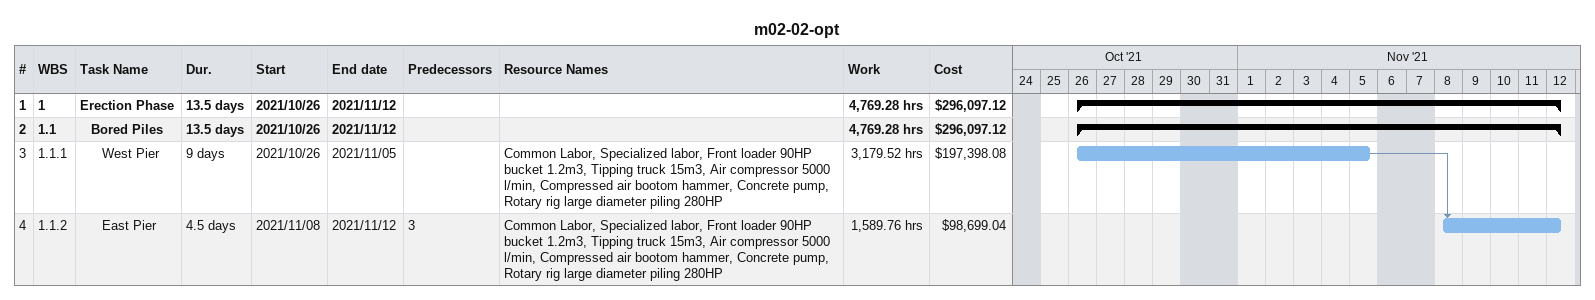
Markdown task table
m02-02-opt

| ID | WBS | Task | Duration | Start | Finish | Predecessors | Resources | Work (h) | Cost ($) |
|---|---|---|---|---|---|---|---|---|---|
| 1 | 1 | **Erection Phase** | 13.5d | 2021-10-26 | 2021-11-12 |  |  | 4769.28 | 296097.12 |
| 2 | 1.1 | **Bored Piles** | 13.5d | 2021-10-26 | 2021-11-12 |  |  | 4769.28 | 296097.12 |
| 3 | 1.1.1 | West Pier | 9d | 2021-10-26 | 2021-11-05 |  | Common Labor, Specialized labor, Front loader 90HP bucket 1.2m3, Tipping truck 15m3, Air compressor 5000 l/min, Compressed air bootom hammer, Concrete pump, Rotary rig large diameter piling 280HP | 3179.52 | 197398.08 |
| 4 | 1.1.2 | East Pier | 4.5d | 2021-11-08 | 2021-11-12 | 3 | Common Labor, Specialized labor, Front loader 90HP bucket 1.2m3, Tipping truck 15m3, Air compressor 5000 l/min, Compressed air bootom hammer, Concrete pump, Rotary rig large diameter piling 280HP | 1589.76 | 98699.04 |
